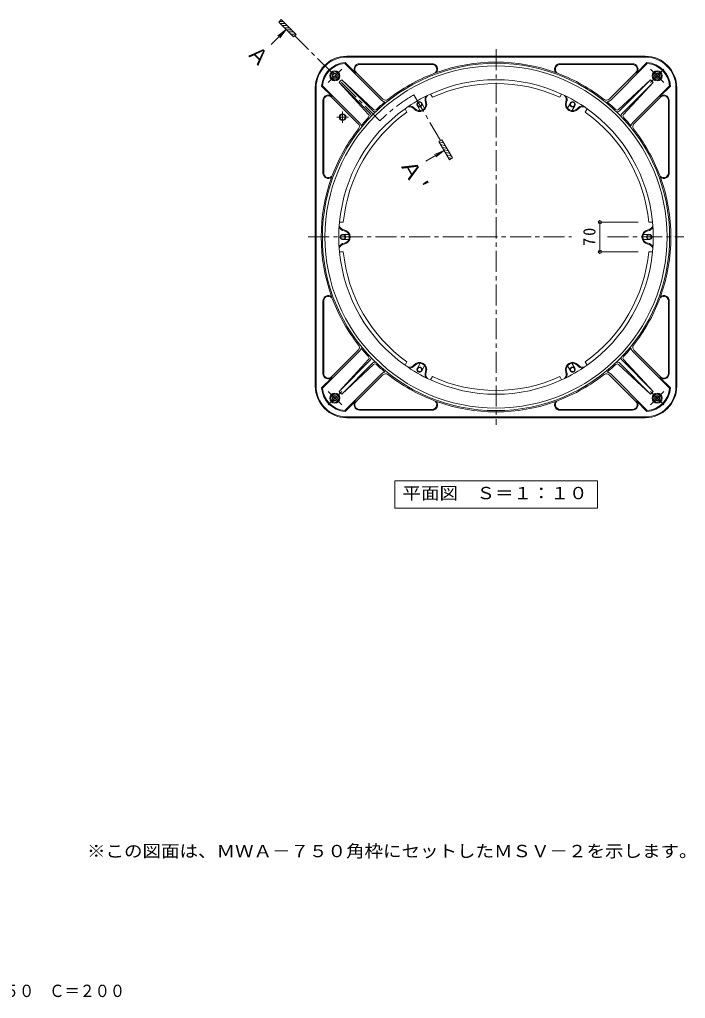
# Model space of a CAD drawing. Units: millimetres, scale not verified. Extents: x -1508 to 1683, y -1358 to 1321.
# Drawn here: x 99 to 1683, y -1358 to 970 of the extents above; entities that cross this region are included whole.
import ezdxf
from ezdxf.enums import TextEntityAlignment as Align

# ---------------------------------------------------------------- set-up
doc = ezdxf.new("R2010")
doc.units = ezdxf.units.MM
doc.header["$LTSCALE"] = 10
doc.header["$PDMODE"] = 32
doc.header["$PDSIZE"] = 8
doc.linetypes.add('CHAIN1', pattern=[8, 5, -1, 1, -1])
doc.layers.add('1-5', color=6, linetype='Continuous')
doc.layers.add('F-0', color=2, linetype='Continuous')
for name, color, linetype, lineweight in [('2-1', 2, 'Continuous', 9), ('2-3', 4, 'Continuous', 9), ('2-4', 7, 'Continuous', 9), ('2-6', 6, 'Continuous', 5), ('2-B', 4, 'Continuous', 9)]:
    doc.layers.add(name, color=color, linetype=linetype, lineweight=lineweight)
doc.styles.add('ＭＳ ゴシック', font='')
doc.styles.get('ＭＳ ゴシック').set_extended_font_data('MS Gothic')

msp = doc.modelspace()

# ---------------------------------------------------------------- linework, layer by layer
at = {"layer": '2-1', "linetype": 'CHAIN1'}
for p, q in [((956.31, 728.96), (753.69, 931.58)), ((1232.43, 899.61), (1232.43, 6.06)), ((832.97, 819.95), (865.32, 852.3)), ((1599.54, 819.95), (1631.89, 852.3)), ((1599.54, 852.3), (1631.89, 819.95)), ((1100.07, 682.09), (1037.18, 791.02)), ((867.43, 751.53), (867.43, 724.14)), ((881.13, 737.84), (853.74, 737.84)), ((785.66, 452.84), (1412.13, 452.84)), ((1497.89, 452.84), (1679.21, 452.84)), ((865.32, 85.73), (832.97, 53.38)), ((865.32, 53.38), (832.97, 85.73)), ((1599.54, 85.73), (1631.89, 53.38)), ((1631.89, 85.73), (1599.54, 53.38))]:
    msp.add_line(p, q, dxfattribs=at)
at = {"layer": '2-1'}
for p, q in [((960.56, 777.75), (872.66, 865.64)), ((898.49, 842.65), (873.43, 867.7)), ((1587.43, 882.84), (877.43, 882.84)), ((1587.43, 880.84), (877.43, 880.84)), ((907.68, 864.84), (1080.35, 864.84)), ((907.68, 862.84), (1080.35, 862.84)), ((1557.19, 864.84), (1384.51, 864.84)), ((1557.19, 862.84), (1384.51, 862.84)), ((1504.31, 777.75), (1592.2, 865.64)), ((1566.38, 842.65), (1591.44, 867.7)), ((899.9, 844.06), (963.39, 780.57)), ((1564.96, 844.06), (1501.48, 780.57)), ((929.21, 744.29), (858.85, 820.05)), ((933.57, 745.34), (858.85, 820.05)), ((865.22, 826.42), (940.98, 756.06)), ((939.93, 751.7), (865.22, 826.42)), ((1523.88, 756.06), (1599.65, 826.42)), ((1524.93, 751.7), (1599.65, 826.42)), ((802.43, 807.84), (802.43, 97.84)), ((804.43, 807.84), (804.43, 97.84)), ((842.62, 786.78), (817.57, 811.84)), ((907.52, 724.71), (819.63, 812.61)), ((1557.34, 724.71), (1645.24, 812.61)), ((1622.24, 786.78), (1647.3, 811.84)), ((1660.43, 807.84), (1660.43, 97.84)), ((1662.43, 807.84), (1662.43, 97.84)), ((820.43, 777.59), (820.43, 604.92)), ((822.43, 777.59), (822.43, 604.92)), ((841.21, 785.37), (904.7, 721.88)), ((1062.5, 759.17), (1055.63, 771.07)), ((1402.36, 759.17), (1409.24, 771.07)), ((1623.65, 785.37), (1560.17, 721.88)), ((1642.43, 777.59), (1642.43, 604.92)), ((1644.43, 777.59), (1644.43, 604.92)), ((1052.11, 753.17), (1045.24, 765.07)), ((1412.75, 753.16), (1419.63, 765.07)), ((882.18, 458.84), (868.43, 458.84)), ((882.18, 446.84), (868.43, 446.84)), ((1582.68, 458.84), (1596.43, 458.84)), ((1582.68, 446.84), (1596.43, 446.84)), ((820.43, 128.08), (820.43, 300.76)), ((822.43, 128.08), (822.43, 300.76)), ((1642.43, 128.08), (1642.43, 300.76)), ((1644.43, 128.08), (1644.43, 300.76)), ((907.52, 180.96), (819.63, 93.07)), ((841.21, 120.31), (904.7, 183.79)), ((1557.34, 180.96), (1645.24, 93.07)), ((1623.65, 120.31), (1560.17, 183.79)), ((858.85, 85.62), (929.21, 161.39)), ((933.57, 160.34), (858.85, 85.62)), ((939.93, 153.97), (865.22, 79.26)), ((940.98, 149.61), (865.22, 79.26)), ((1052.11, 152.51), (1045.24, 140.6)), ((1062.5, 146.51), (1055.63, 134.6)), ((1402.36, 146.51), (1409.24, 134.6)), ((1412.75, 152.51), (1419.63, 140.6)), ((1531.3, 160.34), (1606.01, 85.62)), ((1535.66, 161.39), (1606.01, 85.62)), ((842.62, 118.89), (817.57, 93.83)), ((960.56, 127.93), (872.66, 40.03)), ((899.9, 61.62), (963.39, 125.1)), ((1564.96, 61.62), (1501.48, 125.1)), ((1504.31, 127.93), (1592.2, 40.03)), ((1622.24, 118.89), (1647.3, 93.83)), ((898.49, 63.03), (873.43, 37.97)), ((1566.38, 63.03), (1591.44, 37.97)), ((877.43, 24.84), (1587.43, 24.84)), ((907.68, 42.84), (1080.35, 42.84)), ((907.68, 40.84), (1080.35, 40.84)), ((1557.19, 42.84), (1384.51, 42.84)), ((1557.19, 40.84), (1384.51, 40.84)), ((877.43, 22.84), (1587.43, 22.84))]:
    msp.add_line(p, q, dxfattribs=at)
for points in [[(1531.3, 745.34), (1606.01, 820.05), (1535.66, 744.29)], [(1524.93, 153.97), (1599.65, 79.26), (1523.88, 149.61)]]:
    msp.add_lwpolyline(points, dxfattribs=at)
for centre, radius in [((1232.43, 452.84), 413), ((1232.43, 452.84), 407), ((1050.43, 768.07), 6), ((1050.43, 768.07), 5), ((1414.43, 768.07), 6), ((1414.43, 768.07), 5), ((867.43, 737.84), 8), ((867.43, 737.84), 6.5), ((868.43, 452.84), 6), ((868.43, 452.84), 5), ((1596.43, 452.84), 6), ((1596.43, 452.84), 5), ((1050.43, 137.6), 6), ((1050.43, 137.6), 5), ((1414.43, 137.6), 6), ((1414.43, 137.6), 5)]:
    msp.add_circle(centre, radius, dxfattribs=at)
for centre, radius, start, end in [((877.43, 807.84), 75, 90, 180), ((877.43, 807.84), 73, 90, 180), ((877.43, 807.84), 60, 93.82693, 176.17307), ((877.43, 807.84), 58, 94.7178, 175.2822), ((907.68, 851.84), 13, 90, 225), ((907.68, 851.84), 11, 90, 225), ((1080.35, 851.84), 13, 322.6003, 90), ((1080.35, 851.84), 11, 290.86438, 90), ((1232.43, 452.84), 416, 70.07745, 109.92255), ((1384.51, 851.84), 13, 90, 217.3997), ((1384.51, 851.84), 11, 90, 249.13562), ((1557.19, 851.84), 13, 315, 90), ((1557.19, 851.84), 11, 315, 90), ((1587.43, 807.84), 75, 0, 90), ((1587.43, 807.84), 73, 0, 90), ((1587.43, 807.84), 60, 3.82693, 86.17307), ((1587.43, 807.84), 58, 4.7178, 85.2822), ((1232.43, 452.84), 416, 110.8644, 128.17578), ((1232.43, 452.84), 416, 51.82422, 69.1356), ((893.7, 791.57), 45, 129.26088, 140.73912), ((1571.17, 791.57), 45, 39.26088, 50.73912), ((833.43, 777.59), 13, 45, 180), ((833.43, 777.59), 11, 45, 180), ((1232.43, 452.84), 415.89, 129.44009, 133.18605), ((969.75, 786.94), 13, 225, 263.27551), ((969.75, 786.94), 9, 225, 308.1759), ((1050.43, 768.07), 17, 219.68811, 20.31242), ((1050.43, 768.07), 15, 219.686, 20.31378), ((1050.11, 768.63), 6.04, 23.87233, 216.12653), ((1080.44, 779.18), 17, 150.29381, 200.31242), ((1080.44, 779.18), 15, 136.43837, 200.31378), ((1384.42, 779.18), 15, 339.686, 43.56264), ((1414.43, 768.07), 17, 159.68811, 320.31242), ((1384.42, 779.18), 17, 339.68741, 29.70644), ((1414.43, 768.07), 15, 159.686, 320.31378), ((1414.75, 768.63), 6.04, 323.87233, 156.12653), ((1495.11, 786.94), 9, 231.8241, 315), ((1495.11, 786.94), 13, 276.72449, 315), ((1232.43, 452.84), 415.89, 46.81396, 50.55991), ((1631.43, 777.59), 13, 0, 135), ((1631.43, 777.59), 11, 0, 135), ((930.03, 741.8), 5, 316.30136, 45), ((1232.43, 452.84), 413.27, 133.69855, 136.30145), ((943.47, 755.24), 5, 225, 313.69864), ((944.39, 759.73), 5, 227.12073, 313.1862), ((1025.81, 747.64), 15, 39.686, 103.56264), ((1025.81, 747.64), 17, 39.68741, 89.70644), ((1439.06, 747.64), 17, 90.29381, 140.31242), ((1439.06, 747.64), 15, 76.43837, 140.31378), ((1520.48, 759.73), 5, 226.8138, 312.87927), ((1232.43, 452.84), 413.27, 43.69855, 46.30145), ((1521.4, 755.24), 5, 226.30136, 315), ((1534.83, 741.8), 5, 135, 223.69864), ((898.33, 715.52), 9, 321.8241, 45), ((898.33, 715.52), 13, 6.72449, 45), ((1232.43, 452.84), 415.89, 136.81396, 140.55991), ((925.54, 740.88), 5, 316.8138, 42.87927), ((1539.32, 740.88), 5, 137.12073, 223.1862), ((1232.43, 452.84), 415.89, 39.44009, 43.18604), ((1566.53, 715.52), 13, 135, 173.27551), ((1566.53, 715.52), 9, 135, 218.1759), ((1232.43, 452.84), 416, 141.82422, 159.1356), ((1232.43, 452.84), 416, 20.8644, 38.17578), ((1232.43, 452.84), 416, 160.07745, 199.92255), ((833.43, 604.92), 13, 180, 307.3997), ((833.43, 604.92), 11, 180, 339.13562), ((1631.43, 604.92), 11, 200.86438, 0), ((1631.43, 604.92), 13, 232.6003, 0), ((1232.43, 452.84), 416, 340.07745, 19.92255), ((873.82, 484.38), 17, 210.29381, 260.31242), ((873.82, 484.38), 15, 196.43837, 260.31378), ((868.43, 452.84), 15, 279.686, 80.31378), ((868.43, 452.84), 17, 279.68811, 80.31242), ((1596.43, 452.84), 17, 99.68811, 260.31242), ((1596.43, 452.84), 15, 99.686, 260.31378), ((1591.05, 484.38), 15, 279.686, 343.56264), ((1591.05, 484.38), 17, 279.68741, 329.70644), ((867.79, 452.84), 6.04, 83.87233, 276.12653), ((1597.08, 452.84), 6.04, 263.87233, 96.12653), ((873.82, 421.29), 17, 99.68741, 149.70644), ((873.82, 421.29), 15, 99.686, 163.56264), ((1591.05, 421.29), 15, 16.43837, 80.31378), ((1591.05, 421.29), 17, 30.29381, 80.31242), ((833.43, 300.76), 13, 52.6003, 180), ((833.43, 300.76), 11, 20.86438, 180), ((1232.43, 452.84), 416, 200.8644, 218.17578), ((1232.43, 452.84), 416, 321.82422, 339.1356), ((1631.43, 300.76), 11, 0, 159.13562), ((1631.43, 300.76), 13, 0, 127.3997), ((898.33, 190.16), 9, 315, 38.1759), ((898.33, 190.16), 13, 315, 353.27551), ((1232.43, 452.84), 415.89, 219.44009, 223.18605), ((1232.43, 452.84), 415.89, 316.81396, 320.55991), ((1566.53, 190.16), 13, 186.72449, 225), ((1566.53, 190.16), 9, 141.8241, 225), ((925.54, 164.79), 5, 317.12073, 43.1862), ((930.03, 163.87), 5, 315, 43.69864), ((1232.43, 452.84), 413.27, 223.69855, 226.30145), ((1232.43, 452.84), 413.27, 313.69855, 316.30145), ((1534.83, 163.87), 5, 136.30136, 225), ((1539.32, 164.79), 5, 136.8138, 222.87927), ((943.47, 150.44), 5, 46.30136, 135), ((944.39, 145.95), 5, 46.8138, 132.87927), ((1232.43, 452.84), 415.89, 226.81396, 230.55991), ((1025.81, 158.04), 15, 256.43837, 320.31378), ((1025.81, 158.04), 17, 270.29381, 320.31242), ((1050.43, 137.6), 17, 339.68811, 140.31242), ((1050.43, 137.6), 15, 339.686, 140.31378), ((1050.11, 137.05), 6.04, 143.87233, 336.12653), ((1414.43, 137.6), 17, 39.68811, 200.31242), ((1414.43, 137.6), 15, 39.686, 200.31378), ((1414.75, 137.05), 6.04, 203.87233, 36.12653), ((1439.06, 158.04), 17, 219.68741, 269.70644), ((1439.06, 158.04), 15, 219.686, 283.56264), ((1232.43, 452.84), 415.89, 309.44009, 313.18605), ((1520.48, 145.95), 5, 47.12073, 133.1862), ((1521.4, 150.44), 5, 45, 133.69864), ((833.43, 128.08), 13, 180, 315), ((833.43, 128.08), 11, 180, 315), ((969.75, 118.74), 13, 96.72449, 135), ((969.75, 118.74), 9, 51.8241, 135), ((1232.43, 452.84), 416, 231.82422, 249.1356), ((1080.44, 126.5), 17, 159.68741, 209.70644), ((1080.44, 126.5), 15, 159.686, 223.56264), ((1232.43, 452.84), 416, 290.8644, 308.17578), ((1384.42, 126.5), 15, 316.43837, 20.31378), ((1384.42, 126.5), 17, 330.29381, 20.31242), ((1495.11, 118.74), 9, 45, 128.1759), ((1495.11, 118.74), 13, 45, 83.27551), ((1631.43, 128.08), 13, 225, 0), ((1631.43, 128.08), 11, 225, 0), ((877.43, 97.84), 75, 180, 270), ((877.43, 97.84), 73, 180, 270), ((877.43, 97.84), 60, 183.82693, 266.17307), ((1587.43, 97.84), 75, 270, 0), ((1587.43, 97.84), 73, 270, 0), ((1587.43, 97.84), 60, 273.82693, 356.17307), ((877.43, 97.84), 58, 184.7178, 265.2822), ((893.7, 114.1), 45, 219.26088, 230.73912), ((1587.43, 97.84), 58, 274.7178, 355.2822), ((1571.17, 114.1), 45, 309.26088, 320.73912), ((907.68, 53.84), 13, 135, 270), ((907.68, 53.84), 11, 135, 270), ((1080.35, 53.84), 11, 270, 69.13562), ((1080.35, 53.84), 13, 270, 37.3997), ((1232.43, 452.84), 416, 250.07745, 289.92255), ((1384.51, 53.84), 13, 142.6003, 270), ((1384.51, 53.84), 11, 110.86438, 270), ((1557.19, 53.84), 13, 270, 45), ((1557.19, 53.84), 11, 270, 45)]:
    msp.add_arc(centre, radius, start, end, dxfattribs=at)
at = {"layer": '2-1', "linetype": 'CHAIN1'}
msp.add_arc((1232.43, 452.84), 390.5, 119.99997, 134.99997, dxfattribs=at)
at = {"layer": '2-3'}
for p, q in [((1081.08, 784.98), (1076.56, 792.81)), ((1383.78, 784.98), (1388.3, 792.81)), ((1020.46, 749.98), (1015.94, 757.81)), ((1444.4, 749.98), (1448.92, 757.81)), ((869.11, 487.84), (860.07, 487.84)), ((1595.75, 487.84), (1604.79, 487.84)), ((869.11, 417.84), (860.07, 417.84)), ((1595.75, 417.84), (1604.79, 417.84)), ((1020.46, 155.7), (1015.94, 147.87)), ((1444.4, 155.7), (1448.92, 147.87)), ((1081.08, 120.7), (1076.56, 112.87)), ((1383.78, 120.7), (1388.3, 112.87))]:
    msp.add_line(p, q, dxfattribs=at)
for radius, start, end in [(374, 65.36971, 114.6302), (365, 65.5025, 114.49742), (374, 125.36972, 174.6302), (365, 125.50255, 174.49741), (365, 5.50255, 54.49744), (374, 5.36972, 54.6302), (374, 185.36972, 234.63019), (365, 185.50255, 234.49744), (365, 305.50255, 354.49741), (374, 305.36972, 354.6302), (365, 245.5025, 294.49742), (374, 245.36971, 294.6302)]:
    msp.add_arc((1232.43, 452.84), radius, start, end, dxfattribs=at)
at = {"layer": '2-4'}
for p, q in [((721.28, 969.88), (715.39, 963.99)), ((750.74, 928.64), (715.39, 963.99)), ((716.92, 965.52), (725.64, 965.52)), ((718.85, 960.52), (730.64, 960.52)), ((756.64, 934.53), (721.28, 969.88)), ((723.85, 955.52), (735.64, 955.52)), ((733.07, 946.31), (697.71, 910.96)), ((733.07, 946.31), (713.23, 931.09)), ((733.07, 946.31), (717.85, 926.48)), ((728.85, 950.52), (740.64, 950.52)), ((733.86, 945.52), (745.64, 945.52)), ((738.85, 940.52), (750.64, 940.52)), ((743.85, 935.52), (755.64, 935.52)), ((750.74, 928.64), (756.64, 934.53)), ((748.85, 930.52), (752.63, 930.52)), ((1103.68, 684.18), (1096.46, 680.01)), ((1121.46, 636.71), (1096.46, 680.01)), ((1097.07, 678.96), (1108.45, 675.91)), ((1101.53, 682.94), (1104.92, 682.03)), ((1128.68, 640.88), (1103.68, 684.18)), ((1108.96, 658.36), (1065.66, 633.36)), ((1108.96, 658.36), (1085.87, 648.79)), ((1108.96, 658.36), (1089.13, 643.14)), ((1100.61, 672.84), (1111.99, 669.79)), ((1104.14, 666.71), (1115.52, 663.66)), ((1107.68, 660.59), (1119.06, 657.54)), ((1111.21, 654.46), (1122.6, 651.41)), ((1114.75, 648.34), (1126.13, 645.29)), ((1118.28, 642.22), (1126.97, 639.89)), ((1121.46, 636.71), (1128.68, 640.88)), ((1570.75, 487.84), (1476.43, 487.84)), ((1479.43, 417.84), (1479.43, 487.84)), ((1570.75, 417.84), (1476.43, 417.84))]:
    msp.add_line(p, q, dxfattribs=at)
at = {"layer": '2-4', "color": 2}
msp.add_lwpolyline([(991.43, -192.16), (991.43, -127.16), (1473.43, -127.16), (1473.43, -192.16)], close=True, dxfattribs=at)
at = {"layer": '2-4'}
for p in [(1479.43, 487.84), (1479.43, 417.84)]:
    msp.add_point(p, dxfattribs=at)
at = {"layer": '2-6'}
for start, end in [(114.6302, 125.36972), (54.6302, 65.36972), (174.6302, 185.36972), (354.6302, 5.36972), (234.6302, 245.36972), (294.6302, 305.36972)]:
    msp.add_arc((1232.43, 452.84), 374, start, end, dxfattribs=at)
at = {"layer": '2-B'}
for p, q in [((841.41, 843.86), (838.57, 833.27)), ((856.89, 828.38), (859.73, 838.97)), ((1607.97, 828.38), (1605.13, 838.97)), ((1623.46, 843.86), (1626.3, 833.27)), ((838.57, 833.27), (846.3, 825.54)), ((856.89, 828.38), (846.3, 825.54)), ((1607.97, 828.38), (1618.57, 825.54)), ((1626.3, 833.27), (1618.57, 825.54)), ((838.57, 72.41), (846.3, 80.14)), ((841.41, 61.81), (838.57, 72.41)), ((856.89, 77.3), (846.3, 80.14)), ((856.89, 77.3), (859.73, 66.7)), ((1607.97, 77.3), (1605.13, 66.7)), ((1607.97, 77.3), (1618.57, 80.14)), ((1626.3, 72.41), (1618.57, 80.14)), ((1623.46, 61.81), (1626.3, 72.41))]:
    msp.add_line(p, q, dxfattribs=at)
for points in [[(841.41, 843.86), (852, 846.7), (859.73, 838.97)], [(1623.46, 843.86), (1612.86, 846.7), (1605.13, 838.97)], [(841.41, 61.81), (852, 58.97), (859.73, 66.7)], [(1623.46, 61.81), (1612.86, 58.97), (1605.13, 66.7)]]:
    msp.add_lwpolyline(points, dxfattribs=at)
at = {"layer": '2-B', "color": 6, "lineweight": 5}
for centre in [(849.15, 836.12), (1615.72, 836.12), (849.15, 69.55), (1615.72, 69.55)]:
    msp.add_circle(centre, 12, dxfattribs=at)
at = {"layer": '2-B'}
for centre, radius in [((849.16, 836.11), 9.5), ((849.15, 836.12), 6), ((849.15, 836.12), 5.05), ((1615.7, 836.11), 9.5), ((1615.72, 836.12), 6), ((1615.72, 836.12), 5.05), ((849.16, 69.57), 9.5), ((849.15, 69.55), 6), ((849.15, 69.55), 5.05), ((1615.7, 69.57), 9.5), ((1615.72, 69.55), 6), ((1615.72, 69.55), 5.05)]:
    msp.add_circle(centre, radius, dxfattribs=at)

# ---------------------------------------------------------------- texts
at = {"layer": '1-5', "style": 'ＭＳ ゴシック', "width": 0.9}
msp.add_text('打込型マンホール鉄蓋\u3000サポートＶ\u3000ＭＳＶ－２－７５０\u3000Ｃ＝２００', height=29.33, dxfattribs=at).set_placement((-802.35, -1363.48), align=Align.BOTTOM_LEFT)
at = {"layer": '2-4', "color": 3, "style": 'ＭＳ ゴシック'}
msp.add_text('Ａ', height=36.66, rotation=315, dxfattribs=at).set_placement((629.43, 881.27), align=Align.BOTTOM_LEFT)
at = {"layer": '2-4', "color": 3, "style": 'ＭＳ ゴシック', "width": 1.15}
msp.add_text("Ａ'", height=36.66, rotation=300, dxfattribs=at).set_placement((992.02, 622.36), align=Align.BOTTOM_LEFT)
at = {"layer": '2-4', "color": 2, "style": 'ＭＳ ゴシック', "width": 1.1}
msp.add_text('平面図\u3000Ｓ＝１：１０', height=29.33, dxfattribs=at).set_placement((1009.93, -179.66), align=Align.BOTTOM_LEFT)
at = {"layer": '2-4', "color": 2, "insert": (1469.43, 431.59), "char_height": 29.33, "attachment_point": 7, "rotation": 90, "style": 'ＭＳ ゴシック'}
msp.add_mtext('\\T1.27;\\W0.95;70', dxfattribs=at)
at = {"layer": 'F-0', "style": 'ＭＳ ゴシック', "width": 1.1}
msp.add_text('※この図面は、ＭＷＡ－７５０角枠にセットしたＭＳＶ－２を示します。', height=29.33, dxfattribs=at).set_placement((259.46, -1030.95), align=Align.BOTTOM_LEFT)

doc.saveas('drawing.dxf')
